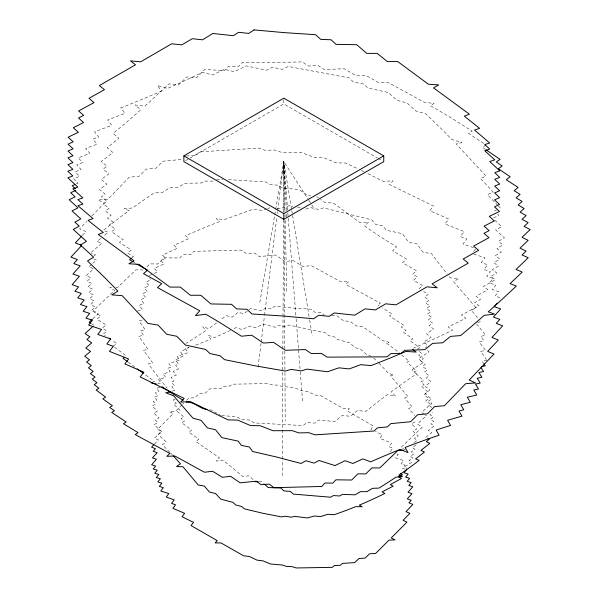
<?xml version="1.0" encoding="UTF-8"?>
<svg xmlns="http://www.w3.org/2000/svg" width="598" height="598" viewBox="0 0 598 598"><rect width="100%" height="100%" fill="white"/><g stroke="black" fill="none" stroke-linecap="round" stroke-linejoin="round"><path stroke-width="0.45" stroke-dasharray="2.99 2.24" d="M282.211 475.769L282.293 459.922M282.301 458.995L282.854 349.935M282.854 349L283.018 317.306M283.026 316.372L283.512 220.363M283.557 211.976L283.811 161.639L308.299 199.493M258.059 367.052L261.072 342.998M261.191 342.071L264.436 316.163M264.555 315.236L276.852 217.156M277.315 213.456L277.547 211.602M277.666 210.683L283.811 161.639L291.622 209.517M259.824 302.431L275.499 210.414M275.656 209.487L283.811 161.639L287.743 211.879M390.255 451.684L392.856 448.201L388.909 446.699L391.518 443.185L379.805 438.237L382.384 434.828L375.454 431.539M473.698 251.362L475.859 248.536M82.419 235.335L85.977 231.568L79.624 228.855L86.717 221.41M154.441 444.097L158.44 439.889L154.546 438.214L161.34 431.233L157.483 429.416L173.188 413.622L169.383 411.641L175.423 411.387L182.128 404.711M92.032 215.848L104.433 202.909L98.109 200.016L107.969 199.224L129.19 177.225L139.065 176.335L146.114 169.152L156.003 168.202L163.007 161.206L182.794 159.307M182.682 404.158L183.803 403.052M186.583 400.286L188.819 398.089L194.881 397.745L199.306 393.454L205.391 393.058L209.763 388.947L221.933 388.147L224.063 386.286L230.14 385.919L232.233 384.185L268.225 383.58L272.232 384.88L278.115 385.157L282.099 386.532L293.753 387.511L301.586 390.711L307.365 391.391L315.064 395.061L320.834 395.741L343.394 408.584L349.352 408.636L347.109 410.871L373.391 426L370.88 429.177L372.405 429.969M146.824 266.902L149.881 263.89L157.775 263.995L163.934 257.79L179.729 258L182.853 254.696L190.762 254.77L193.916 251.339L241.742 250.128L246.473 253.702L254.539 253.111L259.285 256.609L275.521 255.002L285.126 261.52L293.297 260.519L303.022 266.566L311.184 265.564L340.815 281.822L348.821 281.471L345.786 284.386L380.395 303.208L377.592 305.167L378.99 305.982M92.832 318.801L98.251 313.703L93.393 310.668L114.592 290.396L109.696 287.526L112.342 287.511M91.427 264.518L88.878 266.805L93.699 268.741L86.037 275.745L90.836 277.749L86.994 281.314L91.771 283.4L87.921 286.98L92.675 289.155L88.825 292.751L93.557 295.023L89.707 298.611L94.409 300.988L90.567 304.554L95.246 307.021L91.412 310.549L100.696 315.819L96.898 319.205L106.07 324.931L102.318 328.123L106.87 331.105L103.148 334.185L105.427 335.68M92.697 263.374L96.495 259.981L93.273 258.732M94.192 255.892L95.456 254.778L91.419 253.246M248.955 309.629L250.166 308.605L262.268 310.788L265.34 308.067L271.447 308.964L274.542 306.154L293.05 308.09L311.767 309.248L314.944 312.306L321.223 312.53L324.467 315.355M419.026 288.744L422.771 285.582L413.495 280.283L417.299 276.867L412.657 274.243L416.5 270.7L402.566 262.806L406.483 258.964L392.602 250.861L396.564 246.817L382.802 238.258A372.838 239.888 53.5 0 1 369.175 229.146L364.66 225.977L368.6 222.052L360.168 222.755L333.303 202.961L325.11 202.707L320.625 199.411M247.131 311.169L244.119 313.688L238.124 312.365L232.151 317.142L226.201 315.662A324.789 120.034 -53.1 0 1 220.311 320.147M132.113 257.618L133.406 256.572L127.449 252.947L131.298 249.934L119.443 242.437L123.248 239.619L111.505 231.65L115.279 228.982L109.441 224.833L113.209 222.202L107.401 217.949L111.153 215.347L105.368 210.997L109.12 208.396L103.364 203.94L107.117 201.332L101.383 196.787L105.143 194.148L99.425 189.521L106.982 184.139L101.279 179.437L108.873 173.861L103.192 169.099L107.005 166.237L101.331 161.43A839.211 264.301 -59.8 0 0 112.858 152.512L107.192 147.669A843.793 265.751 -59.8 0 0 118.838 138.273L113.172 133.421A860.649 271.058 -59.8 0 0 140.747 109.793L135.073 104.956L144.723 106.227A861.763 271.41 -59.8 0 0 168.853 83.914L178.578 84.879L186.74 76.948L196.503 77.74L204.74 69.495L224.392 70.594L228.548 66.281L238.423 66.632L242.609 62.222L272.419 62.484L302.416 61.923L308.269 65.997L318.308 65.638L324.221 69.473L344.299 68.763L356.251 75.849L366.253 75.669L378.295 82.367L388.222 82.509L424.423 102.333L434.111 103.454L430.44 105.711L436.443 109.15A573.123 392.46 48.4 0 1 454.353 119.862L472.128 131.149L468.481 133.287L483.939 143.557M425.798 437.31L431.741 432.631L428.303 430.567L434.23 425.948L430.814 423.803L433.759 421.545L430.381 419.25L433.311 417.075L429.962 414.653L432.87 412.568M113.082 346.242L116.707 343.558L112.222 340.314M417.426 349.135L419.504 347.789L410.034 340.666L412.777 338.976L403.261 332.047L405.982 330.41L401.206 327.046L403.927 325.432L389.47 315.796L392.213 314.085L382.488 308.037M425.432 347.513L426.837 346.593M486.144 145.037L482.451 147.385L485.389 149.388M416.081 445.047L412.291 447.439L415.012 449.487L411.222 451.886L413.958 453.83L410.168 456.222L412.926 458.083L409.137 460.453L411.91 462.232L404.36 466.859L407.148 468.578M414.137 442.43L417.165 440.532L414.481 438.304L418.256 435.964L412.949 431.188L416.701 428.99L411.476 423.765L415.191 421.754L414.16 420.663M185.477 160.705L283.811 103.94L377.308 157.917M493.627 217.934L498.799 215.273L497.558 214.039M494.464 210.967L496.676 209.868M149.276 275.588L157.513 271.896L154.239 268.412L164.136 263.92L160.84 260.549L165.796 258.284L162.454 255.099A794.181 410.699 -39.3 0 1 177.314 248.334L173.958 245.255A701.94 362.993 -39.3 0 1 188.774 238.677L185.387 235.739A632.273 326.971 -39.3 0 1 219.75 221.514L216.334 218.719L224.624 219.638A633.133 327.412 -39.3 0 1 253.739 209.121L261.961 210.414L265.983 209.076M76.387 183.915L78.054 183.19L73.733 178.787L79.549 176.358L75.243 171.843L81.044 169.503L76.761 164.861L82.546 162.596L78.293 157.805L89.85 153.402L85.604 148.513L97.153 144.17L92.929 139.17L98.7 137.017L94.506 131.822L111.819 125.333L107.647 120.019L124.997 113.328L120.841 107.872M151.885 382.451L154.366 381.375L143.894 373.787M175.154 399.15L173.166 399.98L176.328 403.119L173.667 404.263L180.073 410.213L177.374 411.506L183.9 417L181.149 418.48L184.446 421.112L181.672 422.696L191.652 430.171L188.774 432.152L198.887 439.141L195.897 441.541L219.488 457.866L216.289 461.065L222.83 460.318A215.467 134.767 55.5 0 1 232.742 468.047L242.519 476.322L248.97 475.896L255.398 481.734M172.217 391.234L174.855 390.15L171.776 386.727L174.414 385.635L171.357 382.122L174.011 381.008L170.968 377.413L176.298 375.073L173.278 371.41L178.653 368.891L175.648 365.169L178.361 363.831L175.364 360.078L183.571 355.75L180.581 351.96A321.485 118.815 -53.1 0 0 188.908 347.184M477.6 322.681L480.859 321.418M159.965 387.183L156.384 388.513L158.933 391.436L155.331 392.856L157.902 395.667L154.284 397.192L156.87 399.913L153.23 401.542L155.831 404.196L152.169 405.945L157.416 411.013L153.708 413.001L159.008 417.808L155.248 420.035L157.909 422.412L154.127 424.767L162.088 431.928L158.253 434.567L166.177 441.929L162.305 444.763L170.138 452.559M157.438 384.125L161.012 382.877L158.507 379.678L165.631 377.286L163.149 374.004L170.251 371.672L167.791 368.271L171.342 367.12L168.92 363.539A462.695 237.712 -41.9 0 0 179.572 360.063L177.172 356.371A407.821 209.524 -41.9 0 0 187.862 352.7L185.492 348.866A365.737 187.899 -41.9 0 0 189.065 347.588M137.503 311.132L142.339 309.45L139.185 305.354L144.043 303.56L140.874 299.531L145.755 297.632L142.571 293.685L147.474 291.689L144.268 287.855L149.186 285.769L145.949 282.062L150.883 279.894L149.799 278.705M267.59 208.545L269.997 207.753M305.66 209.113L310.474 207.573L318.57 209.457L323.391 207.887L371.859 219.87L374.998 224.011L383.094 225.939L386.211 230.237L402.476 233.683L408.681 242.384L416.888 243.767L423.115 252.386L431.375 253.47L440.808 265.923A372.838 170.228 68.7 0 0 447.155 273.936M142.167 320.042L138.975 321.006L145.187 329.692L140.44 330.903L143.542 335.269L138.826 336.36L148.132 349.441L143.468 350.241L152.819 363.128L148.192 363.741L157.625 376.194A372.838 170.228 68.7 0 0 167.163 388.132M486.892 360.205L482.167 361.304L483.191 362.814M186.255 156.018L196.144 155.091L199.575 151.929L258.56 148.095L265.026 150.27L274.774 150.023L281.224 152.273L300.637 152.228L313.449 157.199L323.114 157.379L335.822 162.835L345.487 163.022L358.12 168.853M259.039 481.667L261.774 481.614L264.966 484.597M115.863 287.489L117.627 287.474L135.858 269.862L143.767 269.907M213.15 181.127L204.905 181.067L201.466 182.988L184.879 183.28L177.912 187.495L169.563 187.869L162.521 192.399L154.127 192.937A561.059 201.937 -55.4 0 0 132.636 207.94L124.167 208.792L129.019 210.601A560.236 201.646 -55.4 0 0 103.364 230.447L108.216 232.241A551.296 198.431 -55.4 0 0 103.267 236.285M216.566 179.295L222.949 179.452M228.406 179.632L265.452 181.942L270.117 184.498L278.19 185.238L282.794 188.019L298.94 189.499L308.015 195.628L310.721 195.815M331.651 315.58L337.025 315.804L343.648 320.902L349.89 321.298L356.61 326.03L362.762 326.732L383.004 340.658L388.909 342.295L386.353 343.05L389.694 345.502A215.467 134.767 55.5 0 1 399.614 353.239M221.596 415.475L236.86 416.843L241.48 419.542L249.613 420.065L254.202 422.921L303.081 425.574L306.796 422.547L314.914 423.107L318.637 420.05L334.79 421.508L342.235 415.371L350.249 416.335L357.664 410.325L365.625 411.514A633.133 227.883 -55.4 0 1 387.616 394.486L395.48 396.07L391.249 391.787A632.273 227.576 -55.4 0 1 416.387 374.004L412.119 369.863A701.94 252.648 -55.4 0 1 422.764 362.747L418.458 358.755A794.181 285.851 -55.4 0 1 429.058 351.848L426.583 349.628M209.651 409.854L211.423 410.093L220.707 415.386M277.053 208.231L279.782 208.732L289.395 205.667L293.02 206.4M297.542 207.312L300.248 207.917M404.958 469.138L402.551 468.391L405.078 465.139L401.064 463.876L403.62 460.542L395.614 457.933L398.201 454.495L395.809 453.665M473.683 254.03L485 257.843L481.226 262.671L487.699 264.809L483.946 269.556L490.427 271.664L486.697 276.313L493.171 278.421L489.463 282.959L495.936 285.089L492.244 289.522L498.71 291.689L495.047 296.017L501.498 298.252M473.444 247.699L462.972 243.984L466.776 238.983L460.355 236.606L464.16 231.583L444.979 223.973L448.769 219.055L429.738 210.713L433.475 206.041L389.477 184.528L393.021 180.843L383.221 181.329L366.768 173.054M371.463 356.341L366.312 354.39L361.028 349.509L354.965 347.543L349.658 342.744L337.399 339.507L334.753 337.055L328.586 335.642L325.977 333.041L288.864 324.998L285.179 326.852L279.019 325.394L275.327 327.278L263.068 324.041L255.682 327.839L249.59 325.992L242.227 329.655L236.18 327.599A366.335 188.206 -41.9 0 1 233.25 329.012M361.267 170.37L364.414 171.888M378.115 158.38L382.144 160.705M405.257 449.875L401.056 447.416L422.263 427.144L417.397 424.109L426.434 415.632L425.058 414.728M133.997 262.41L135.484 263.314M423.646 291.458L428.235 294.313L424.55 297.228L429.125 300.136L425.47 302.932L430.029 305.914L426.404 308.59L430.934 311.67L427.338 314.242L431.838 317.433L428.265 319.915L432.735 323.241L429.177 325.641L433.61 329.117L426.531 333.804L430.941 337.369L423.87 341.996L428.25 345.674M424.363 414.272L421.612 412.456L430.582 404.248L425.776 400.989L428.744 398.35L423.975 394.927L429.857 389.851L425.103 386.375L430.926 381.546L426.18 378.048L429.065 375.753L424.333 372.188L427.189 369.998L422.472 366.387L425.305 364.302L420.588 360.676L423.391 358.695L418.675 355.07L421.463 353.186L418.764 351.123M91.285 323.54L94.043 325.357M316.88 196.735L318.375 197.803M114.584 347.311L126.522 356.109M128.234 362.186L136.441 368.263M431.771 407.522L429.14 405.414L431.988 403.545L428.714 400.839L431.532 399.098L425.051 393.447L427.802 391.944L421.396 386.024L424.079 384.761L420.88 381.778L423.534 380.649L413.936 371.724L416.514 370.88L406.857 362.156L409.383 361.513L401.572 354.861M373.63 357.94L377.555 361.812M494.748 220.146L501.595 226.687L495.652 229.931L504.435 237.84L498.463 241.226L502.888 245.016L496.908 248.439L501.348 252.139L495.368 255.578L499.816 259.181L493.836 262.627L498.306 266.132L492.326 269.571L496.803 272.98L490.831 276.396L495.323 279.722L483.401 286.442L487.901 289.701L476.001 296.234L480.515 299.434L474.58 302.625L479.103 305.787A839.211 444.733 -44.2 0 1 461.342 315.041L465.864 318.166A843.793 447.162 -44.2 0 1 448.179 326.957L452.708 330.074A860.649 456.095 -44.2 0 1 413.375 348.193M497.88 205.563L487.415 194.686L493.253 192.152L480.388 178.316L486.152 176.208L456.139 143.939L461.776 142.645L451.834 139.454A573.123 281.621 66.5 0 0 438.85 126.372L425.783 113.844L415.789 110.974L407.021 102.953L396.982 100.404L388.199 92.466L368.002 88.078L363.621 84.056L353.485 82.076L349.127 77.897L288.251 66.46L282.361 69.346L272.232 67.32L266.342 70.235L246.144 65.847L234.349 71.708L224.287 69.271L212.522 74.997L202.498 72.351A972.692 515.469 -44.2 0 1 167.35 88.519L157.386 85.477L161.512 91.075A971.496 514.841 -44.2 0 1 120.848 107.872M498.5 206.175L500.362 208.029M378.855 363.143L380.156 364.466A215.467 103.409 67.2 0 1 387.893 372.801L393.843 375.387L390.449 375.708L408.18 396.848L404.637 397.954L412.231 407.014L408.613 408.531L414.75 415.483M477.645 317.605L471.172 310.198L476.135 307.888L453.546 281.71L458.666 278.631L450.346 277.853A372.838 170.228 68.7 0 1 448.747 275.902M476.509 323.944L485.561 335L480.755 336.524L483.924 340.554L479.14 341.974L485.434 350.256L480.68 351.489L486.376 359.473M308.8 200.263L311.296 204.127M311.797 204.897L314.795 209.532M291.772 210.444L309.495 319.093M309.644 320.012L312.193 335.672M287.817 212.813L288.184 217.463M288.251 218.39L296.047 317.942M296.122 318.876L300.196 370.977M300.271 371.911L302.603 401.684M286.375 210.474L283.811 161.639L283.811 174.332M286.569 214.159L286.763 217.844M284.954 211.139L283.811 161.639L284.08 212.006M285.044 214.876L285.082 216.745M285.171 220.483L286.808 291.465M284.125 220.4L284.827 350.062M284.835 350.996L284.947 371.515M284.947 372.449L285.209 420.955M283.811 99.814L283.811 103.94M230.32 330.402A366.335 188.206 -41.9 0 1 214.278 337.623L208.306 335.179L210.66 339.163A365.737 187.899 -41.9 0 1 194.081 345.749M170.662 453.097A215.467 103.409 67.2 0 1 172.732 455.272M216.655 322.86A324.789 120.034 -53.1 0 1 208.665 328.594L202.797 326.807L205.779 330.589A324.206 119.817 -53.1 0 1 185.926 343.379M100.785 238.34A551.296 198.431 -55.4 0 0 97.048 241.457L101.899 243.259A550.609 198.177 -55.4 0 0 91.24 252.393"/><path stroke-width="0.9" d="M406.565 469.632L404.061 472.786L408.083 474.027L405.608 477.077L409.63 478.333L407.186 481.285L411.185 482.586L408.77 485.434L412.762 486.794L408 492.251L411.977 493.642L407.29 498.859L411.252 500.302L408.935 502.813L412.852 504.413L405.982 511.649L409.877 513.331L403.089 520.305L406.939 522.129L391.242 537.916L395.046 539.904L388.999 540.151L375.611 553.456L369.542 553.8L365.116 558.091L359.032 558.487L354.666 562.598L342.49 563.398L340.367 565.252L334.289 565.626L332.196 567.36L296.204 567.958L292.198 566.665L286.307 566.388L282.323 565.013L270.67 564.034L262.836 560.834L257.065 560.147L249.366 556.484L243.595 555.796L221.028 542.954L215.078 542.909L217.313 540.667L191.031 525.545L193.543 522.368L182.039 516.717L184.618 513.301L172.912 508.352L175.52 504.847L171.574 503.344L174.168 499.853L166.222 497.05L168.808 493.612L160.802 491.003L163.359 487.662L159.345 486.398L161.879 483.154L157.857 481.913L160.361 478.759L156.34 477.518L158.814 474.461L154.8 473.205L157.244 470.252L153.238 468.959L155.652 466.111L151.668 464.743L156.429 459.286L152.445 457.904L157.139 452.686L153.178 451.243L155.495 448.732L151.578 447.132L153.865 444.703M497.244 303.171L494.21 306.654L500.661 308.919L493.417 317.067L499.853 319.392L496.258 323.361L502.664 325.85L491.93 337.466L498.313 340.03L487.639 351.37L494 354.083L469.191 380.029L475.507 382.922L465.648 383.714L444.434 405.713L434.552 406.603L427.51 413.786L417.613 414.735L410.609 421.732L390.823 423.631L387.362 426.92L377.48 427.847L374.042 431.009L315.064 434.843L308.59 432.668L298.843 432.915L292.392 430.665L272.98 430.71L260.175 425.739L250.51 425.559L237.802 420.102L228.137 419.916L190.396 401.609L180.596 402.095L184.139 398.41L140.141 376.897L143.879 372.225L124.847 363.883L128.637 358.964L109.456 351.355L113.269 346.332L106.84 343.955L110.645 338.954L97.758 334.402L101.548 329.453L88.624 325.095L92.391 320.259L85.918 318.129L89.67 313.382L83.189 311.274L86.927 306.625L80.446 304.517L84.161 299.979L77.68 297.849L81.373 293.416L74.907 291.248L78.577 286.92L72.126 284.685L79.407 276.283L72.963 274.019L80.199 265.871L73.763 263.546L77.359 259.577L70.96 257.088L81.687 245.472M81.829 235.963L75.303 242.908L80.894 245.15M92.227 319.362L89.214 322.18L90.597 323.084M92.847 326.463L85.073 333.564L89.879 336.824L86.912 339.462L91.681 342.886L85.791 347.961L90.545 351.437L84.722 356.266L89.468 359.764L86.59 362.059L91.315 365.625L88.459 367.815L93.183 371.425L90.35 373.511L95.067 377.136L92.256 379.117L96.973 382.742L94.192 384.626L98.909 388.229L96.151 390.023L105.614 397.147L102.878 398.836L112.394 405.765L109.666 407.402L114.45 410.766L111.729 412.381L126.178 422.016L123.435 423.728L138.063 432.646L135.26 434.604L169.862 453.426L166.827 456.341L174.84 455.99L204.471 472.248L212.634 471.246L222.359 477.294L230.522 476.292L240.134 482.81L256.363 481.203L261.117 484.701L269.182 484.111L273.906 487.684L321.731 486.473L324.893 483.042L332.794 483.117L335.927 479.813L351.721 480.022L357.873 473.818L365.774 473.922L371.881 467.905L379.797 467.95L398.021 450.339L403.314 450.301M131.463 258.142L129.527 259.704L133.249 261.961M124.414 357.462L123.009 358.359L127.494 361.633M183.87 155.869L283.811 98.169L383.752 155.869L383.752 161.639L283.811 219.339L183.87 161.639L183.87 155.869L283.811 213.568L383.752 155.869M75.722 190.411L70.706 192.683L75.056 196.914L69.181 199.687L77.919 207.902L72.014 210.922L80.79 218.868L74.84 222.135L79.235 226.081L73.262 229.483L86.441 241.345L80.424 245.045L93.565 257.118L87.517 261.012L100.591 273.54A573.123 281.621 66.5 0 1 113.568 286.614L117.881 291.106L111.848 294.881L122.171 295.651L147.885 323.376L158.066 325.088L166.648 334.237L176.776 336.27L185.425 345.046L205.622 349.449L209.988 353.56L220.086 355.758L224.489 359.637L254.868 365.752L285.366 371.066L291.069 369.377L301.272 370.895L306.983 369.116L327.465 371.762L338.946 367.822L349.225 368.914L360.751 364.668L371.059 365.595A861.763 456.685 -44.2 0 0 405.878 351.437L416.23 352.058L412.463 349.441M74.72 184.64L72.223 185.724L75.318 188.796M481.308 366.709L485.24 365.819L483.707 363.562M170.37 391.982L165.721 392.707L173.584 395.786L192.96 418.166L201.003 420.342L207.439 427.891L215.542 429.768L221.91 437.669L238.183 441.1L241.315 445.323L249.448 447.035L252.535 451.475L276.844 457.089L301.003 463.457L306.041 460.752L314.047 463.114L319.078 460.497L335.007 465.595L344.986 460.714L352.91 463.487L362.837 458.898L370.73 461.82A561.059 290.142 -39.3 0 1 400.226 449.404L408.06 452.619L405.108 447.483A560.236 289.716 -39.3 0 1 439.082 435.202L436.136 430.044A551.296 285.089 -39.3 0 1 450.563 425.462L447.618 420.312A550.609 284.738 -39.3 0 1 461.948 416.163L458.995 411.05L463.756 409.772L460.796 404.689L470.282 402.275L467.315 397.251L476.77 395.009L473.78 390.053L478.497 388.984L475.5 384.103L480.209 383.056L477.197 378.265L481.906 377.233L478.871 372.532L483.58 371.493L481.031 367.65M255.398 481.734L258.134 481.682M206.99 409.488C199.493 408.823 194.343 401.437 186.27 402.222M151.055 382.81L156.272 383.968M427.884 438.476L429.274 439.253L426.292 441.608L429.82 443.365A462.695 170.998 -53.1 0 1 420.895 450.406L424.445 452.051A407.821 150.718 -53.1 0 1 415.58 458.898L419.168 460.393A365.737 135.17 -53.1 0 1 398.776 475.201L402.409 476.554L395.906 477.159A366.335 135.387 -53.1 0 1 378.893 488.11L372.494 488.319L366.91 491.646L360.564 491.638L355.018 494.83L342.46 494.367L339.679 495.974L333.445 495.57L330.657 497.215L293.439 494.112L290.18 491.362L283.953 490.921L280.739 488.005L268.181 487.542L264.966 484.597M136.987 264.181L147.497 270.147L143.52 273.682L161.617 283.624L157.536 287.593L199.754 310.796L195.471 315.609L205.757 314.234A573.123 392.46 48.4 0 1 223.667 324.953L241.443 336.233L251.646 335.194L263.419 343.05L273.548 342.34L285.291 350.286L305.369 349.591L311.259 353.508L321.246 353.381L327.173 357.141L386.981 356.834L390.868 353.657L400.869 353.485L404.756 350.338L424.827 349.651L432.593 343.379L442.692 342.789L450.488 336.382L460.632 335.575A972.692 306.34 -59.8 0 0 484.268 315.325L494.516 314.107L488.237 311.812A971.496 305.967 -59.8 0 0 516.313 286.068L510.079 283.624L522.233 272.068L516.037 269.474L528.236 257.716L522.061 255.002L526.135 251.07L520.006 248.163L528.139 240.336L522.039 237.309L530.164 229.542L524.087 226.418L528.131 222.598L522.091 219.324L526.113 215.579L520.111 212.17L524.11 208.523L518.13 204.994L522.106 201.459L516.149 197.826L520.103 194.41L514.16 190.702L518.085 187.413L506.267 179.751L510.124 176.709L498.373 168.771L502.171 165.99L496.303 161.991L500.07 159.345L486.122 149.889M400.331 473.437L402.424 474.677L398.687 476.83L401.49 478.452L390.322 484.597L393.125 486.174A321.485 165.168 -41.9 0 1 382.047 491.877L384.858 493.447A324.206 166.565 -41.9 0 1 359.308 505.138L362.111 506.723L355.69 506.633A324.789 166.864 -41.9 0 1 334.162 514.714L327.794 514.317L320.707 516.552L314.369 516.007L307.342 517.943L294.754 516.388L291.271 517.18L285.022 516.209L281.553 516.911L262.926 513.278L244.447 508.868L241.779 506.558L235.649 504.936L233.026 502.402L220.767 499.143L215.616 493.537L209.457 492.072L204.381 486.099L198.162 484.941L182.973 466.761L176.582 466.522L180.432 463.801L177.875 460.901A215.467 103.409 67.2 0 0 173.248 455.825M183.205 400.354L172.508 393.656A372.838 239.888 53.5 0 1 161.894 386.622M109.21 338.229L110.712 339.268M143.146 373.234L137.181 368.817M283.811 213.568L283.811 219.339M254.038 29.9L248.805 33.406L238.565 32.322L233.347 35.701L212.873 33.473L202.498 39.819L192.257 38.706L181.904 44.857L171.663 43.811L140.665 61.826L130.409 60.869L135.499 64.808L99.373 85.551L104.441 89.663L88.982 98.334L94.035 102.594L78.615 110.989L83.66 115.324L78.532 118.03L83.548 122.53L73.322 127.725L78.331 132.285L68.142 137.226L73.15 141.808L68.067 144.163L73.068 148.82L68 151.055L72.993 155.757L67.94 157.887L72.934 162.604L67.895 164.629L72.881 169.346L67.858 171.275L72.851 175.969L67.836 177.808L77.837 187.099L72.836 188.833L82.868 197.931L77.875 199.605L82.898 204.053L77.912 205.712L93.049 218.584L88.048 220.341L103.282 232.48L98.244 234.483L134.064 260.788L128.899 263.77L139.199 264.413L169.877 287.092L180.267 287.077L190.411 295.277L200.793 295.263L210.87 303.941L231.59 304.315L236.599 308.897L246.922 309.301L251.922 313.957L282.802 315.991L313.591 318.764L318.824 315.258L329.057 316.342L334.275 312.963L354.749 315.191L365.124 308.845L375.365 309.958L385.717 303.806L395.958 304.853L426.957 286.838L437.213 287.795L432.122 283.856L468.249 263.12L463.181 259.009L478.639 250.33L473.586 246.077L489.007 237.675L483.969 233.34L489.089 230.641L484.074 226.134L494.299 220.939L489.291 216.379L499.48 211.438L494.471 206.856L499.554 204.509L494.553 199.852L499.622 197.609L494.628 192.907L499.681 190.777L494.688 186.06L499.734 184.035L494.74 179.318L499.764 177.389L494.77 172.695L499.786 170.864L489.784 161.565L494.785 159.83L484.754 150.741L489.747 149.059L484.724 144.611L489.717 142.959L474.573 130.087L479.581 128.323L464.34 116.184L469.378 114.181L433.557 87.876L438.723 84.894L428.43 84.251L397.745 61.572L387.362 61.587L377.218 53.394L366.828 53.401L356.752 44.723L336.039 44.349L331.023 39.767L320.7 39.363L315.699 34.706L284.82 32.673L254.038 29.9"/></g></svg>
